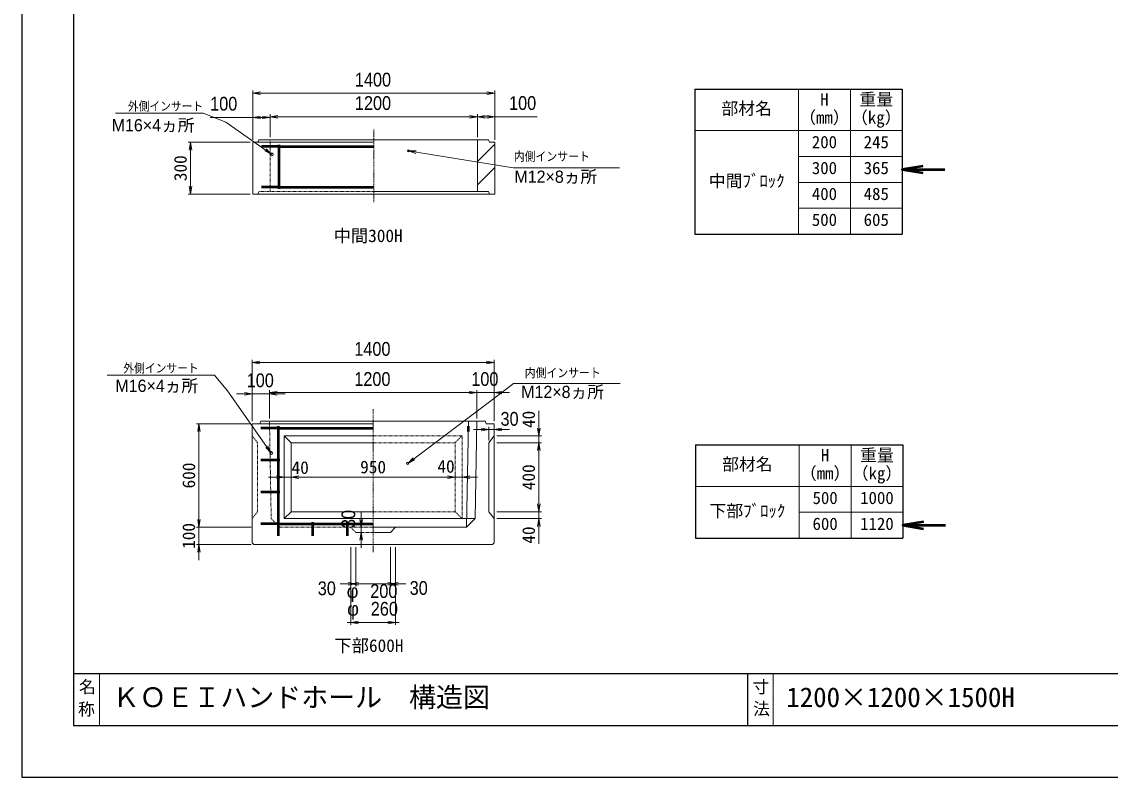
# Model space of a CAD drawing. Units: millimetres, scale not verified. Extents: x -210 to 210, y -148 to 148.
# Drawn here: x -210 to 0, y -148.5 to -2.6 of the extents above; entities that cross this region are included whole.
import ezdxf
from ezdxf.enums import TextEntityAlignment as Align

# ---------------------------------------------------------------- set-up
doc = ezdxf.new("R2010")
doc.units = ezdxf.units.MM
doc.linetypes.add('USER1', pattern=[12.95, 6.35, -3.175, 0.25, -3.175])
doc.linetypes.add('USER2', pattern=[4.7625, 3.175, -1.5875])
doc.layers.add('0-0', color=7, linetype='Continuous')
for name, color, linetype, lineweight in [('0-1_0', 5, 'Continuous', 25), ('0-2_dims', 2, 'Continuous', 13), ('0-3_pen1実線', 4, 'Continuous', 13), ('0-4_pen2実線', 3, 'Continuous', 13), ('0-5_pen3実線', 7, 'Continuous', 18), ('0-6_pen4実線', 6, 'Continuous', 25), ('0-7_pen1一点', 4, 'USER1', 13), ('0-8_pen2破線', 3, 'USER2', 13), ('0-9_鉄筋１', 7, 'Continuous', 50), ('0-A_鉄筋２', 7, 'Continuous', 50), ('0-B_draw', 7, 'Continuous', 13)]:
    doc.layers.add(name, color=color, linetype=linetype, lineweight=lineweight)
doc.styles.add('ＭＳ ゴシック', font='')
doc.styles.add('ＭＳ Ｐゴシック', font='')
doc.styles.get('ＭＳ ゴシック').set_extended_font_data('MS Gothic')
doc.styles.get('ＭＳ Ｐゴシック').set_extended_font_data('MS PGothic')

# ---------------------------------------------------------------- blocks, each defined once
blk = doc.blocks.new('部分図 1')
at = {"layer": '0-1_0'}
blk.add_lwpolyline([(0, 0), (12600, 0), (12600, 8910), (0, 8910)], close=True, dxfattribs=at)
at = {"layer": '0-2_dims'}
for p, q in [((1337.22, 3693), (1337.22, 3977)), ((2737.22, 3693), (2737.22, 3977)), ((1337.22, 3962), (2737.22, 3962)), ((1337.22, 3693), (1337.22, 3837.36)), ((1437.22, 3708), (1437.22, 3841.11)), ((1437.22, 3708), (1437.22, 3837.36)), ((1437.22, 3826.11), (2637.22, 3826.11)), ((2637.22, 3708), (2637.22, 3841.11)), ((2637.22, 3708), (2637.22, 3841.11)), ((2737.22, 3693), (2737.22, 3841.11)), ((2237.22, 3628), (2843.6, 3529.41)), ((1333.7, 2063), (1333.7, 2417.21)), ((2733.7, 2402.21), (1333.7, 2402.21)), ((2733.7, 2063), (2733.7, 2417.21)), ((1333.7, 2220.17), (1243.7, 2220.17)), ((1333.7, 2063), (1333.7, 2235.17)), ((1333.7, 2220.17), (1433.7, 2220.17)), ((1433.7, 2078), (1433.7, 2242.67)), ((1433.7, 2078), (1433.7, 2235.17)), ((1433.7, 2227.67), (2633.7, 2227.67)), ((1433.7, 2220.17), (1523.7, 2220.17)), ((2633.7, 2227.67), (2543.7, 2227.67)), ((2633.7, 2078), (2633.7, 2242.67)), ((2633.7, 2078), (2633.7, 2242.67)), ((2633.7, 2227.67), (2733.7, 2227.67)), ((2733.7, 2063), (2733.7, 2242.67)), ((2733.7, 2227.67), (2823.7, 2227.67)), ((2703.7, 1950), (2703.7, 2029.11)), ((2733.7, 1993), (2733.7, 2029.11)), ((2703.7, 2014.11), (2613.7, 2014.11)), ((2703.7, 2014.11), (2733.7, 2014.11)), ((2733.7, 2014.11), (2823.7, 2014.11)), ((1963.7, 1448), (1963.7, 1538)), ((1948.7, 1418), (1978.7, 1418)), ((1963.7, 1448), (1978.7, 1448)), ((1963.7, 1418), (1963.7, 1448)), ((1963.7, 1418), (1963.7, 1328)), ((1903.7, 1333), (1903.7, 1105)), ((1903.7, 1333), (1903.7, 882)), ((1933.7, 1333), (1933.7, 1105)), ((1933.7, 1333), (1933.7, 1105)), ((2133.7, 1333), (2133.7, 1105)), ((2133.7, 1333), (2133.7, 1105)), ((2163.7, 1333), (2163.7, 882)), ((2163.7, 1333), (2163.7, 1105)), ((1933.7, 1120), (1843.7, 1120)), ((1933.7, 1120), (1903.7, 1120)), ((1933.7, 1120), (2133.7, 1120)), ((2133.7, 1120), (2223.7, 1120)), ((2133.7, 1120), (2163.7, 1120)), ((1903.7, 897), (1883.7, 897)), ((1903.7, 897), (2163.7, 897)), ((2163.7, 897), (2183.7, 897))]:
    blk.add_line(p, q, dxfattribs=at)
at = {"layer": '0-2_dims', "lineweight": 18}
for p, q in [((1049.66, 3845.95), (542.22, 3845.95)), ((1322.22, 3678), (962.22, 3678)), ((977.22, 3678), (977.22, 3378)), ((2843.6, 3529.41), (3460.07, 3529.41)), ((1322.22, 3378), (962.22, 3378)), ((1116.47, 2329), (495, 2329)), ((2846.25, 2280), (3462.72, 2280)), ((2992.7, 1978), (2992.7, 2123)), ((1318.7, 2048), (1010.7, 2048)), ((1025.7, 2048), (1025.7, 1448)), ((2748.7, 1978), (3007.7, 1978)), ((2992.7, 1978), (2992.7, 1938)), ((2748.7, 1938), (3007.7, 1938)), ((2748.7, 1938), (3007.7, 1938)), ((2992.7, 1938), (2992.7, 1848)), ((2992.7, 1938), (2992.7, 1538)), ((1518.7, 1738), (1428.7, 1738)), ((1518.7, 1738), (1518.7, 1753)), ((1518.7, 1738), (1558.7, 1738)), ((1558.7, 1738), (1558.7, 1753)), ((1558.7, 1738), (1558.7, 1753)), ((1558.7, 1738), (1648.7, 1738)), ((1558.7, 1738), (2508.7, 1738)), ((2508.7, 1738), (2418.7, 1738)), ((2508.7, 1738), (2508.7, 1753)), ((2508.7, 1738), (2508.7, 1753)), ((2508.7, 1738), (2548.7, 1738)), ((2548.7, 1738), (2548.7, 1753)), ((2548.7, 1738), (2638.7, 1738)), ((2992.7, 1538), (2992.7, 1628)), ((1025.7, 1448), (1025.7, 1538)), ((2748.7, 1538), (3007.7, 1538)), ((2748.7, 1538), (3007.7, 1538)), ((2992.7, 1538), (2992.7, 1498)), ((2748.7, 1498), (3007.7, 1498)), ((2992.7, 1498), (2992.7, 1353)), ((1318.7, 1448), (1010.7, 1448)), ((1328.7, 1448), (1010.7, 1448)), ((1025.7, 1448), (1025.7, 1348)), ((1328.7, 1348), (1010.7, 1348)), ((1025.7, 1348), (1025.7, 1258))]:
    blk.add_line(p, q, dxfattribs=at)
at = {"layer": '0-2_dims', "lineweight": 50}
for p, q in [((5096, 3520.36), (5342.39, 3520.36)), ((5099.98, 1459.38), (5346.36, 1459.38))]:
    blk.add_line(p, q, dxfattribs=at)
at = {"layer": '0-2_dims'}
for points in [[(1382.22, 3969.5), (1337.22, 3962), (1382.22, 3954.5)], [(2692.22, 3954.5), (2737.22, 3962), (2692.22, 3969.5)], [(1447.22, 3608), (1180.61, 3794.41), (1049.66, 3845.95)], [(1437.22, 3822.36), (1337.22, 3822.36), (1090.37, 3822.36)], [(1382.22, 3829.86), (1337.22, 3822.36), (1382.22, 3814.86)], [(1392.22, 3814.86), (1437.22, 3822.36), (1392.22, 3829.86)], [(1482.22, 3833.61), (1437.22, 3826.11), (1482.22, 3818.61)], [(2592.22, 3818.61), (2637.22, 3826.11), (2592.22, 3833.61)], [(2682.22, 3833.61), (2637.22, 3826.11), (2682.22, 3818.61)], [(2637.22, 3826.11), (2737.22, 3826.11), (2984.07, 3826.11)], [(2692.22, 3818.61), (2737.22, 3826.11), (2692.22, 3833.61)], [(1406.04, 3627.64), (1447.22, 3608), (1414.64, 3639.93)], [(2282.84, 3628.18), (2237.22, 3628), (2280.44, 3613.38)], [(1378.7, 2409.71), (1333.7, 2402.21), (1378.7, 2394.71)], [(2688.7, 2394.71), (2733.7, 2402.21), (2688.7, 2409.71)], [(1443.7, 1878), (1191.65, 2238.25), (1116.47, 2329)], [(2233.7, 1818), (2778.7, 2227.67), (2846.25, 2280)], [(1288.7, 2212.67), (1333.7, 2220.17), (1288.7, 2227.67)], [(1478.7, 2235.17), (1433.7, 2227.67), (1478.7, 2220.17)], [(1478.7, 2227.67), (1433.7, 2220.17), (1478.7, 2212.67)], [(2588.7, 2220.17), (2633.7, 2227.67), (2588.7, 2235.17)], [(2588.7, 2220.17), (2633.7, 2227.67), (2588.7, 2235.17)], [(2778.7, 2235.17), (2733.7, 2227.67), (2778.7, 2220.17)], [(2658.7, 2006.61), (2703.7, 2014.11), (2658.7, 2021.61)], [(2778.7, 2021.61), (2733.7, 2014.11), (2778.7, 2006.61)], [(1411.76, 1910.57), (1443.7, 1878), (1424.05, 1919.17)], [(2265.17, 1851.03), (2233.7, 1818), (2274.18, 1839.04)], [(1956.2, 1493), (1963.7, 1448), (1971.2, 1493)], [(1971.2, 1373), (1963.7, 1418), (1956.2, 1373)], [(1888.7, 1112.5), (1933.7, 1120), (1888.7, 1127.5)], [(1888.7, 1112.5), (1933.7, 1120), (1888.7, 1127.5)], [(1948.7, 1127.5), (1903.7, 1120), (1948.7, 1112.5)], [(2118.7, 1112.5), (2163.7, 1120), (2118.7, 1127.5)], [(2178.7, 1127.5), (2133.7, 1120), (2178.7, 1112.5)], [(2178.7, 1127.5), (2133.7, 1120), (2178.7, 1112.5)], [(1948.7, 904.5), (1903.7, 897), (1948.7, 889.5)], [(2118.7, 889.5), (2163.7, 897), (2118.7, 904.5)]]:
    blk.add_lwpolyline(points, dxfattribs=at)
at = {"layer": '0-2_dims', "lineweight": 18}
for points in [[(984.72, 3633), (977.22, 3678), (969.72, 3633)], [(969.72, 3423), (977.22, 3378), (984.72, 3423)], [(1033.2, 2003), (1025.7, 2048), (1018.2, 2003)], [(2985.2, 2023), (2992.7, 1978), (3000.2, 2023)], [(3000.2, 1893), (2992.7, 1938), (2985.2, 1893)], [(3000.2, 1893), (2992.7, 1938), (2985.2, 1893)], [(1473.7, 1730.5), (1518.7, 1738), (1473.7, 1745.5)], [(1603.7, 1745.5), (1558.7, 1738), (1603.7, 1730.5)], [(1603.7, 1745.5), (1558.7, 1738), (1603.7, 1730.5)], [(2463.7, 1730.5), (2508.7, 1738), (2463.7, 1745.5)], [(2463.7, 1730.5), (2508.7, 1738), (2463.7, 1745.5)], [(2593.7, 1745.5), (2548.7, 1738), (2593.7, 1730.5)], [(2985.2, 1583), (2992.7, 1538), (3000.2, 1583)], [(2985.2, 1583), (2992.7, 1538), (3000.2, 1583)], [(1018.2, 1493), (1025.7, 1448), (1033.2, 1493)], [(1018.2, 1493), (1025.7, 1448), (1033.2, 1493)], [(3000.2, 1453), (2992.7, 1498), (2985.2, 1453)], [(1033.2, 1303), (1025.7, 1348), (1018.2, 1303)]]:
    blk.add_lwpolyline(points, dxfattribs=at)
at = {"layer": '0-2_dims', "lineweight": 50}
for points in [[(5216, 3540.36), (5096, 3520.36), (5216, 3500.36)], [(5219.98, 1479.38), (5099.98, 1459.38), (5219.98, 1439.38)]]:
    blk.add_lwpolyline(points, dxfattribs=at)
at = {"layer": '0-3_pen1実線'}
for p, q in [((2637.22, 3566.25), (2737.22, 3666.25)), ((2637.22, 3431.54), (2737.22, 3531.54))]:
    blk.add_line(p, q, dxfattribs=at)
at = {"layer": '0-4_pen2実線'}
for centre, radius in [((1447.22, 3608), 8), ((2237.22, 3628), 6), ((1443.7, 1878), 8), ((2233.7, 1818), 6)]:
    blk.add_circle(centre, radius, dxfattribs=at)
at = {"layer": '0-5_pen3実線'}
for p, q in [((4496, 3985.82), (4496, 3145.82)), ((4796, 3985.82), (4796, 3145.82)), ((3896, 3745.82), (5096, 3745.82)), ((1337.22, 3678), (1337.22, 3378)), ((1337.22, 3678), (2037.22, 3678)), ((1367.22, 3678), (1372.22, 3693)), ((2702.22, 3693), (1372.22, 3693)), ((2637.22, 3693), (2637.22, 3393)), ((2707.22, 3678), (2702.22, 3693)), ((2707.22, 3678), (2737.22, 3678)), ((2737.22, 3678), (2737.22, 3378)), ((4496, 3595.82), (5096, 3595.82)), ((4496, 3445.82), (5096, 3445.82)), ((1337.22, 3378), (2737.22, 3378)), ((2702.22, 3393), (2037.22, 3393)), ((2707.22, 3378), (2702.22, 3393)), ((4496, 3295.82), (5096, 3295.82)), ((1333.7, 2048), (1333.7, 1358)), ((2033.7, 2048), (1333.7, 2048)), ((1383.7, 2063), (1378.7, 2048)), ((1383.7, 2063), (1378.7, 2048)), ((2033.7, 2063), (1383.7, 2063)), ((2033.7, 2063), (2683.7, 2063)), ((2584.78, 2063), (2573.7, 1448)), ((2683.7, 2063), (2688.7, 2048)), ((2683.7, 2063), (2688.7, 2048)), ((2733.7, 2048), (2688.7, 2048)), ((2733.7, 2048), (2688.7, 2048)), ((2733.7, 1358), (2733.7, 2048)), ((2733.7, 1978), (2703.7, 1938)), ((2703.7, 1938), (2703.7, 1538)), ((4499.98, 1924.76), (4499.98, 1384.76)), ((4799.98, 1924.76), (4799.98, 1384.76)), ((3899.98, 1684.76), (5099.98, 1684.76)), ((2703.7, 1538), (2733.7, 1498)), ((4499.98, 1534.76), (5099.98, 1534.76)), ((1518.7, 1498), (2623.7, 1498)), ((2033.7, 1448), (2573.7, 1448)), ((2033.7, 1448), (2573.7, 1448)), ((2033.7, 1418), (2133.7, 1418)), ((2033.7, 1418), (2133.7, 1418)), ((2133.7, 1418), (2163.7, 1448)), ((1333.7, 1358), (1343.7, 1348)), ((1343.7, 1348), (2723.7, 1348)), ((2733.7, 1358), (2723.7, 1348)), ((450, 600), (450, 300)), ((4350, 600), (4350, 300))]:
    blk.add_line(p, q, dxfattribs=at)
blk.add_lwpolyline([(2633.7, 2063), (2623.7, 1498), (2573.7, 1448)], dxfattribs=at)
at = {"layer": '0-6_pen4実線'}
for p, q in [((3896, 3985.82), (5096, 3985.82)), ((3896, 3985.82), (3896, 3145.82)), ((5096, 3985.82), (5096, 3145.82)), ((3896, 3145.82), (5096, 3145.82)), ((3899.98, 1924.76), (5099.98, 1924.76)), ((3899.98, 1924.76), (3899.98, 1384.76)), ((5099.98, 1924.76), (5099.98, 1384.76)), ((3899.98, 1384.76), (5099.98, 1384.76)), ((300, 600), (12300, 600)), ((4200, 600), (4200, 300))]:
    blk.add_line(p, q, dxfattribs=at)
blk.add_lwpolyline([(300, 300), (12300, 300), (12300, 8610), (300, 8610)], close=True, dxfattribs=at)
at = {"layer": '0-7_pen1一点'}
for p, q in [((2037.22, 3751.72), (2037.22, 3332)), ((2033.7, 2133), (2033.7, 1302.58))]:
    blk.add_line(p, q, dxfattribs=at)
at = {"layer": '0-8_pen2破線'}
for p, q in [((1437.22, 3693), (1437.22, 3393)), ((1367.22, 3378), (1372.22, 3393)), ((2037.22, 3393), (1372.22, 3393)), ((1443.7, 1498), (1433.7, 2063)), ((1333.7, 1978), (1363.7, 1938)), ((2033.7, 1978), (2548.7, 1978)), ((2547.7, 1978), (2507.7, 1938)), ((2548.7, 1978), (2548.7, 1498)), ((2033.7, 1938), (2508.7, 1938)), ((2508.7, 1938), (2508.7, 1538)), ((2033.7, 1538), (2508.7, 1538)), ((2508.7, 1538), (2548.7, 1498)), ((1493.7, 1448), (1443.7, 1498)), ((1493.7, 1448), (2033.7, 1448)), ((1933.7, 1418), (1903.7, 1448)), ((1933.7, 1418), (2033.7, 1418))]:
    blk.add_line(p, q, dxfattribs=at)
blk.add_lwpolyline([(1363.7, 1938), (1363.7, 1538), (1333.7, 1498)], dxfattribs=at)
at = {"layer": '0-9_鉄筋１'}
for p, q in [((1487.22, 3663), (1487.22, 3408)), ((1487.22, 3653), (2037.22, 3653)), ((1487.22, 3418), (2037.22, 3418)), ((1483.7, 2033), (1483.7, 1438)), ((1483.7, 2023), (2033.7, 2023)), ((2583.7, 2033), (2583.7, 2003.29)), ((1483.7, 1468), (2033.7, 1468)), ((1683.7, 1478), (1683.7, 1438)), ((1883.7, 1478), (1883.7, 1438))]:
    blk.add_line(p, q, dxfattribs=at)
at = {"layer": '0-A_鉄筋２'}
for p, q in [((1487.22, 3653), (1387.22, 3653)), ((1487.22, 3418), (1387.22, 3418)), ((1483.7, 2023), (1383.7, 2023)), ((2583.7, 2023), (2584.06, 2023)), ((1383.7, 1838), (1493.7, 1838)), ((1383.7, 1653), (1493.7, 1653)), ((1483.7, 1468), (1383.7, 1468)), ((1483.7, 1438), (1483.7, 1398)), ((1683.7, 1438), (1683.7, 1398)), ((1883.7, 1438), (1883.7, 1398))]:
    blk.add_line(p, q, dxfattribs=at)
at = {"layer": '0-B_draw'}
for p, q in [((1518.7, 1978), (2033.7, 1978)), ((1518.7, 1978), (1558.7, 1938)), ((1518.7, 1978), (1518.7, 1498)), ((1558.7, 1938), (2033.7, 1938)), ((1558.7, 1938), (1558.7, 1538)), ((1558.7, 1538), (1518.7, 1498)), ((1558.7, 1538), (2033.7, 1538))]:
    blk.add_line(p, q, dxfattribs=at)
at = {"layer": '0-2_dims', "color": 7, "style": 'ＭＳ Ｐゴシック', "width": 0.9}
for s, height, p in [('1400', 79.98, (1928.13, 3977)), ('外側インサート', 50.68, (614.33, 3845.95)), ('100', 79.98, (1090.37, 3837.36)), ('1200', 79.98, (1928.13, 3841.11)), ('100', 79.98, (2820.43, 3841.11)), ('内側インサート', 51.2, (2847.89, 3554.93)), ('1400', 79.98, (1924.61, 2417.21)), ('外側インサート', 50.68, (588.07, 2329)), ('100', 79.98, (1301.89, 2235.17)), ('1200', 79.98, (1924.61, 2242.67)), ('100', 79.98, (2601.89, 2242.67)), ('内側インサート', 51.2, (2911.08, 2301.21)), ('30', 79.98, (2770.94, 2012.07)), ('30', 79.98, (1713.16, 1030.45)), ('30', 79.98, (2245.16, 1032.45)), ('200', 79.98, (2017.07, 1014.45)), ('260', 79.98, (2020.07, 912))]:
    blk.add_text(s, height=height, dxfattribs=at).set_placement(p, align=Align.BOTTOM_LEFT)
at = {"layer": '0-2_dims', "color": 7}
for s, height, style, p in [('M16×4ヵ所', 70.81, 'ＭＳ Ｐゴシック', (520.27, 3720.41)), ('M12×8ヵ所', 70.81, 'ＭＳ Ｐゴシック', (2851.32, 3421.93)), ('M16×4ヵ所', 70.81, 'ＭＳ Ｐゴシック', (541.7, 2211)), ('M12×8ヵ所', 70.81, 'ＭＳ Ｐゴシック', (2890.52, 2175.37)), ('40', 73.31, 'ＭＳ ゴシック', (1561.7, 1735)), ('950', 73.31, 'ＭＳ ゴシック', (1958.7, 1738.5)), ('40', 73.31, 'ＭＳ ゴシック', (2405.7, 1742)), ('φ', 79.98, 'ＭＳ Ｐゴシック', (1880.7, 1014.45)), ('φ', 79.98, 'ＭＳ Ｐゴシック', (1883.7, 912))]:
    blk.add_text(s, height=height, dxfattribs=dict(at, style=style)).set_placement(p, align=Align.BOTTOM_LEFT)
at = {"layer": '0-2_dims', "color": 7, "style": 'ＭＳ ゴシック'}
for s, p in [('300', (976.72, 3453)), ('40', (2992.2, 2023)), ('600', (1025.2, 1673)), ('400', (2992.2, 1663)), ('100', (1025.2, 1323)), ('40', (2992.2, 1353))]:
    blk.add_text(s, height=73.31, rotation=90, dxfattribs=at).set_placement(p, align=Align.BOTTOM_LEFT)
at = {"layer": '0-2_dims', "color": 7, "style": 'ＭＳ Ｐゴシック', "width": 0.9}
blk.add_text('30', height=79.98, rotation=90, dxfattribs=at).set_placement((1954.25, 1443.45), align=Align.BOTTOM_LEFT)
at = {"layer": '0-5_pen3実線', "style": 'ＭＳ ゴシック'}
for s, height, p in [('重量', 71.47, (4848.52, 3869.58)), ('部材名', 71.47, (4049.78, 3817.08)), ('H', 71.47, (4621.63, 3869.58)), ('（mm）', 71.49, (4499.74, 3764.57)), ('（kg）', 71.49, (4799.74, 3764.57)), ('200', 71.47, (4572.89, 3622.08)), ('245', 71.47, (4872.89, 3622.08)), ('300', 71.47, (4572.89, 3472.08)), ('365', 71.47, (4872.89, 3472.08)), ('中間ﾌﾞﾛｯｸ', 71.48, (3976.64, 3397.08)), ('400', 71.46, (4572.9, 3322.09)), ('485', 71.46, (4872.9, 3322.09)), ('500', 71.47, (4572.89, 3172.08)), ('605', 71.48, (4872.88, 3172.08)), ('中間300H', 73.31, (1805.22, 3078)), ('H', 71.47, (4625.6, 1808.51)), ('重量', 71.47, (4852.5, 1808.52)), ('部材名', 71.47, (4053.75, 1756.02)), ('（mm）', 71.49, (4503.71, 1703.5)), ('（kg）', 71.49, (4803.71, 1703.5)), ('500', 71.47, (4576.87, 1561.02)), ('1000', 71.47, (4852.49, 1561.02)), ('下部ﾌﾞﾛｯｸ', 71.48, (3980.61, 1486.01)), ('600', 71.48, (4576.86, 1411.01)), ('1120', 71.47, (4852.49, 1411.02)), ('下部600H', 73.31, (1809.7, 704)), ('名', 71.47, (330.86, 466.05)), ('寸', 71.38, (4229.1, 466.63)), ('ＫＯＥＩハンドホール\u3000構造図', 114.4, (525, 372)), ('1200×1200×1500H', 114.4, (4425, 372.01)), ('法', 71.44, (4232.55, 339.37)), ('称', 71.43, (325.72, 337.31))]:
    blk.add_text(s, height=height, dxfattribs=at).set_placement(p, align=Align.BOTTOM_LEFT)

msp = doc.modelspace()

# ---------------------------------------------------------------- block references
at = {"layer": '0-0', "xscale": 0.03333333, "yscale": 0.03333333}
msp.add_blockref('部分図 1', (-210, -148.5), dxfattribs=at)

doc.saveas('drawing.dxf')
